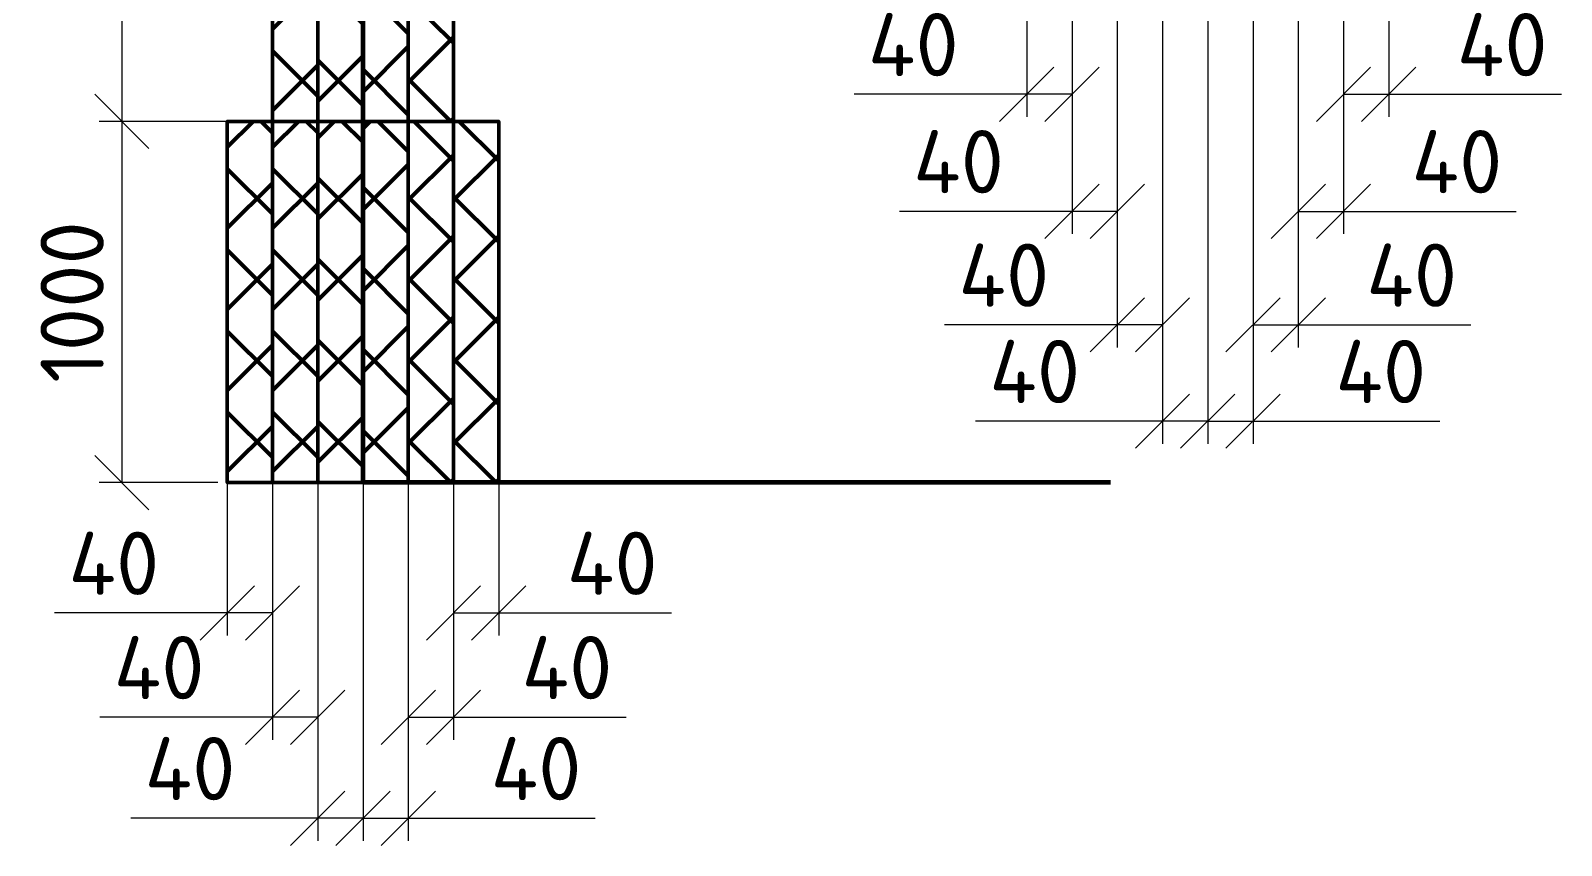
# Model space of a CAD drawing. Header units: millimetres. Extents: x 1990 to 7549, y 397 to 3825.
# Drawn here: x 5598.7 to 5683.4, y 1689.9 to 1735 of the extents above; entities that cross this region are included whole.
import ezdxf

# ---------------------------------------------------------------- set-up
doc = ezdxf.new("R2010")
doc.units = ezdxf.units.MM
doc.layers.add('12  Размер', color=7, linetype='Continuous', lineweight=20)
doc.layers.add('линии', color=250, linetype='Continuous', lineweight=50)
doc.styles.add('-ISOCPEUR-', font='isocpeur.TTF')
doc.styles.add('GOST', font='gost.shx', dxfattribs={"oblique": 15})
doc.dimstyles.new('М 1 к 20', dxfattribs={"dimtxt": 3.5, "dimasz": 3, "dimexe": 1.25, "dimexo": 0, "dimgap": 1, "dimtad": 1, "dimdec": 0, "dimlfac": 20, "dimzin": 0, "dimdsep": 46, "dimtxsty": 'GOST', "dimblk": 'OBLIQUE', "dimcen": 5, "dimclrd": 256, "dimclre": 256, "dimclrt": 256, "dimazin": 2, "dimtfac": 1, "dimtdec": 0, "dimtmove": 0, "dimatfit": 3, "dimldrblk": 'NONE', "dimfxl": 1.25, "dimtolj": 1, "dimtzin": 0, "dimlwd": -1, "dimlwe": -1, "dimarcsym": 2})
pattern_1 = [(45, (-1633.8383, 7962.5247), (-2.245064, 2.245064), []), (135, (-1633.8383, 7962.5247), (-2.245064, -2.245064), [])]
pattern_2 = [(45, (-1631.335, 7962.5247), (-2.245064, 2.245064), []), (135, (-1631.335, 7962.5247), (-2.245064, -2.245064), [])]

# ---------------------------------------------------------------- blocks, each defined once
blk = doc.blocks.new('_Oblique')
at = {"color": 0, "linetype": 'ByBlock', "lineweight": -2}
blk.add_line((-0.5, -0.5), (0.5, 0.5), dxfattribs=at)
blk = doc.blocks.new('*D91')
at = {"layer": '12  Размер', "transparency": 16777216}
for p, q in [((5609.082, 1730.011), (5602.513, 1730.011)), ((5603.763, 1730.011), (5603.763, 1710.011)), ((5609.082, 1710.011), (5602.513, 1710.011))]:
    blk.add_line(p, q, dxfattribs=at)
at = {"layer": 'Defpoints', "color": 0, "linetype": 'ByBlock', "lineweight": 35, "transparency": 16777216}
for p in [(5609.082, 1730.011), (5603.763, 1710.011), (5609.082, 1710.011)]:
    blk.add_point(p, dxfattribs=at)
at = {"layer": '12  Размер', "linetype": 'ByBlock', "transparency": 16777216, "xscale": 3, "yscale": 3, "zscale": 3}
for p, rotation in [((5603.763, 1730.011), 90), ((5603.763, 1710.011), 270)]:
    blk.add_blockref('_Oblique', p, dxfattribs=dict(at, rotation=rotation))
at = {"layer": '12  Размер', "linetype": 'ByBlock', "transparency": 16777216, "insert": (5601.013, 1720.011), "char_height": 3.5, "attachment_point": 5, "rotation": 90, "style": '-ISOCPEUR-'}
blk.add_mtext('\\A1;1000', dxfattribs=at)
blk = doc.blocks.new('_None')
blk = doc.blocks.new('*D92')
at = {"layer": '12  Размер', "transparency": 16777216}
for p, q in [((5614.088, 1750.011), (5602.513, 1750.011)), ((5603.763, 1750.011), (5603.763, 1730.011)), ((5611.585, 1730.011), (5602.513, 1730.011))]:
    blk.add_line(p, q, dxfattribs=at)
at = {"layer": 'Defpoints', "color": 0, "linetype": 'ByBlock', "lineweight": 35, "transparency": 16777216}
for p in [(5614.088, 1750.011), (5603.763, 1730.011), (5611.585, 1730.011)]:
    blk.add_point(p, dxfattribs=at)
at = {"layer": '12  Размер', "linetype": 'ByBlock', "transparency": 16777216, "xscale": 3, "yscale": 3, "zscale": 3}
for p, rotation in [((5603.763, 1750.011), 90), ((5603.763, 1730.011), 270)]:
    blk.add_blockref('_Oblique', p, dxfattribs=dict(at, rotation=rotation))
at = {"layer": '12  Размер', "linetype": 'ByBlock', "transparency": 16777216, "insert": (5601.013, 1740.011), "char_height": 3.5, "attachment_point": 5, "rotation": 90, "style": '-ISOCPEUR-'}
blk.add_mtext('\\A1;1000', dxfattribs=at)
blk = doc.blocks.new('*D103')
at = {"layer": '12  Размер', "transparency": 16777216}
for p, q in [((5612.099, 1710.011), (5612.099, 1695.772)), ((5614.602, 1710.011), (5614.602, 1695.772)), ((5612.099, 1697.022), (5602.549, 1697.022)), ((5614.602, 1697.022), (5612.099, 1697.022))]:
    blk.add_line(p, q, dxfattribs=at)
at = {"layer": 'Defpoints', "color": 0, "linetype": 'ByBlock', "lineweight": 35, "transparency": 16777216}
for p in [(5612.099, 1710.011), (5614.602, 1710.011), (5612.099, 1697.022)]:
    blk.add_point(p, dxfattribs=at)
at = {"layer": '12  Размер', "linetype": 'ByBlock', "transparency": 16777216, "xscale": 3, "yscale": 3, "zscale": 3, "rotation": 180}
blk.add_blockref('_Oblique', (5612.099, 1697.022), dxfattribs=at)
at = {"layer": '12  Размер', "linetype": 'ByBlock', "transparency": 16777216, "xscale": 3, "yscale": 3, "zscale": 3}
blk.add_blockref('_Oblique', (5614.602, 1697.022), dxfattribs=at)
at = {"layer": '12  Размер', "linetype": 'ByBlock', "transparency": 16777216, "insert": (5605.824, 1699.772), "char_height": 3.5, "attachment_point": 5, "style": '-ISOCPEUR-'}
blk.add_mtext('\\A1;40', dxfattribs=at)
blk = doc.blocks.new('*D104')
at = {"layer": '12  Размер', "transparency": 16777216}
for p, q in [((5609.596, 1710.011), (5609.596, 1701.547)), ((5612.099, 1710.011), (5612.099, 1701.547)), ((5609.596, 1702.797), (5600.046, 1702.797)), ((5612.099, 1702.797), (5609.596, 1702.797))]:
    blk.add_line(p, q, dxfattribs=at)
at = {"layer": 'Defpoints', "color": 0, "linetype": 'ByBlock', "lineweight": 35, "transparency": 16777216}
for p in [(5609.596, 1710.011), (5612.099, 1710.011), (5609.596, 1702.797)]:
    blk.add_point(p, dxfattribs=at)
at = {"layer": '12  Размер', "linetype": 'ByBlock', "transparency": 16777216, "xscale": 3, "yscale": 3, "zscale": 3, "rotation": 180}
blk.add_blockref('_Oblique', (5609.596, 1702.797), dxfattribs=at)
at = {"layer": '12  Размер', "linetype": 'ByBlock', "transparency": 16777216, "xscale": 3, "yscale": 3, "zscale": 3}
blk.add_blockref('_Oblique', (5612.099, 1702.797), dxfattribs=at)
at = {"layer": '12  Размер', "linetype": 'ByBlock', "transparency": 16777216, "insert": (5603.321, 1705.547), "char_height": 3.5, "attachment_point": 5, "style": '-ISOCPEUR-'}
blk.add_mtext('\\A1;40', dxfattribs=at)
blk = doc.blocks.new('*D105')
at = {"layer": '12  Размер', "transparency": 16777216}
for p, q in [((5614.602, 1710.011), (5614.602, 1690.181)), ((5617.105, 1710.011), (5617.105, 1690.181)), ((5614.602, 1691.431), (5604.259, 1691.431)), ((5617.105, 1691.431), (5614.602, 1691.431))]:
    blk.add_line(p, q, dxfattribs=at)
at = {"layer": 'Defpoints', "color": 0, "linetype": 'ByBlock', "lineweight": 35, "transparency": 16777216}
for p in [(5614.602, 1710.011), (5617.105, 1710.011), (5617.105, 1691.431)]:
    blk.add_point(p, dxfattribs=at)
at = {"layer": '12  Размер', "linetype": 'ByBlock', "transparency": 16777216, "xscale": 3, "yscale": 3, "zscale": 3, "rotation": 180}
blk.add_blockref('_Oblique', (5614.602, 1691.431), dxfattribs=at)
at = {"layer": '12  Размер', "linetype": 'ByBlock', "transparency": 16777216, "xscale": 3, "yscale": 3, "zscale": 3}
blk.add_blockref('_Oblique', (5617.105, 1691.431), dxfattribs=at)
at = {"layer": '12  Размер', "linetype": 'ByBlock', "transparency": 16777216, "insert": (5607.534, 1694.181), "char_height": 3.5, "attachment_point": 5, "style": '-ISOCPEUR-'}
blk.add_mtext('\\A1;40', dxfattribs=at)
blk = doc.blocks.new('*D155')
at = {"layer": '12  Размер', "transparency": 16777216}
for p, q in [((5666.339, 1749.859), (5666.339, 1717.495)), ((5668.842, 1734.336), (5668.842, 1717.495)), ((5666.339, 1718.745), (5668.842, 1718.745)), ((5668.842, 1718.745), (5678.392, 1718.745))]:
    blk.add_line(p, q, dxfattribs=at)
at = {"layer": 'Defpoints', "color": 0, "linetype": 'ByBlock', "lineweight": 35, "transparency": 16777216}
for p in [(5666.339, 1749.859), (5668.842, 1734.336), (5668.842, 1718.745)]:
    blk.add_point(p, dxfattribs=at)
at = {"layer": '12  Размер', "linetype": 'ByBlock', "transparency": 16777216, "xscale": 3, "yscale": 3, "zscale": 3, "rotation": 180}
blk.add_blockref('_Oblique', (5666.339, 1718.745), dxfattribs=at)
at = {"layer": '12  Размер', "linetype": 'ByBlock', "transparency": 16777216, "xscale": 3, "yscale": 3, "zscale": 3}
blk.add_blockref('_Oblique', (5668.842, 1718.745), dxfattribs=at)
at = {"layer": '12  Размер', "linetype": 'ByBlock', "transparency": 16777216, "insert": (5675.117, 1721.495), "char_height": 3.5, "attachment_point": 5, "style": '-ISOCPEUR-'}
blk.add_mtext('\\A1;40', dxfattribs=at)
blk = doc.blocks.new('*D156')
at = {"layer": '12  Размер', "transparency": 16777216}
for p, q in [((5668.842, 1749.859), (5668.842, 1723.779)), ((5671.345, 1734.336), (5671.345, 1723.779)), ((5668.842, 1725.029), (5671.345, 1725.029)), ((5671.345, 1725.029), (5680.895, 1725.029))]:
    blk.add_line(p, q, dxfattribs=at)
at = {"layer": 'Defpoints', "color": 0, "linetype": 'ByBlock', "lineweight": 35, "transparency": 16777216}
for p in [(5668.842, 1749.859), (5671.345, 1734.336), (5671.345, 1725.029)]:
    blk.add_point(p, dxfattribs=at)
at = {"layer": '12  Размер', "linetype": 'ByBlock', "transparency": 16777216, "xscale": 3, "yscale": 3, "zscale": 3, "rotation": 180}
blk.add_blockref('_Oblique', (5668.842, 1725.029), dxfattribs=at)
at = {"layer": '12  Размер', "linetype": 'ByBlock', "transparency": 16777216, "xscale": 3, "yscale": 3, "zscale": 3}
blk.add_blockref('_Oblique', (5671.345, 1725.029), dxfattribs=at)
at = {"layer": '12  Размер', "linetype": 'ByBlock', "transparency": 16777216, "insert": (5677.62, 1727.779), "char_height": 3.5, "attachment_point": 5, "style": '-ISOCPEUR-'}
blk.add_mtext('\\A1;40', dxfattribs=at)
blk = doc.blocks.new('*D157')
at = {"layer": '12  Размер', "transparency": 16777216}
for p, q in [((5671.345, 1749.859), (5671.345, 1730.259)), ((5673.849, 1749.859), (5673.849, 1730.259)), ((5671.345, 1731.509), (5673.849, 1731.509)), ((5673.849, 1731.509), (5683.399, 1731.509))]:
    blk.add_line(p, q, dxfattribs=at)
at = {"layer": 'Defpoints', "color": 0, "linetype": 'ByBlock', "lineweight": 35, "transparency": 16777216}
for p in [(5671.345, 1749.859), (5673.849, 1749.859), (5671.345, 1731.509)]:
    blk.add_point(p, dxfattribs=at)
at = {"layer": '12  Размер', "linetype": 'ByBlock', "transparency": 16777216, "xscale": 3, "yscale": 3, "zscale": 3, "rotation": 180}
blk.add_blockref('_Oblique', (5671.345, 1731.509), dxfattribs=at)
at = {"layer": '12  Размер', "linetype": 'ByBlock', "transparency": 16777216, "xscale": 3, "yscale": 3, "zscale": 3}
blk.add_blockref('_Oblique', (5673.849, 1731.509), dxfattribs=at)
at = {"layer": '12  Размер', "linetype": 'ByBlock', "transparency": 16777216, "insert": (5680.124, 1734.259), "char_height": 3.5, "attachment_point": 5, "style": '-ISOCPEUR-'}
blk.add_mtext('\\A1;40', dxfattribs=at)
blk = doc.blocks.new('*D160')
at = {"layer": '12  Размер', "transparency": 16777216}
for p, q in [((5663.836, 1749.859), (5663.836, 1712.163)), ((5666.339, 1749.859), (5666.339, 1712.163)), ((5663.836, 1713.413), (5666.339, 1713.413)), ((5666.339, 1713.413), (5676.683, 1713.413))]:
    blk.add_line(p, q, dxfattribs=at)
at = {"layer": 'Defpoints', "color": 0, "linetype": 'ByBlock', "lineweight": 35, "transparency": 16777216}
for p in [(5663.836, 1749.859), (5666.339, 1749.859), (5663.836, 1713.413)]:
    blk.add_point(p, dxfattribs=at)
at = {"layer": '12  Размер', "linetype": 'ByBlock', "transparency": 16777216, "xscale": 3, "yscale": 3, "zscale": 3, "rotation": 180}
blk.add_blockref('_Oblique', (5663.836, 1713.413), dxfattribs=at)
at = {"layer": '12  Размер', "linetype": 'ByBlock', "transparency": 16777216, "xscale": 3, "yscale": 3, "zscale": 3}
blk.add_blockref('_Oblique', (5666.339, 1713.413), dxfattribs=at)
at = {"layer": '12  Размер', "linetype": 'ByBlock', "transparency": 16777216, "insert": (5673.408, 1716.163), "char_height": 3.5, "attachment_point": 5, "style": '-ISOCPEUR-'}
blk.add_mtext('\\A1;40', dxfattribs=at)
blk = doc.blocks.new('*D149')
at = {"layer": '12  Размер', "transparency": 16777216}
for p, q in [((5661.333, 1749.859), (5661.333, 1717.495)), ((5658.83, 1734.336), (5658.83, 1717.495)), ((5658.83, 1718.745), (5649.28, 1718.745)), ((5661.333, 1718.745), (5658.83, 1718.745))]:
    blk.add_line(p, q, dxfattribs=at)
at = {"layer": 'Defpoints', "color": 0, "linetype": 'ByBlock', "lineweight": 35, "transparency": 16777216}
for p in [(5661.333, 1749.859), (5658.83, 1734.336), (5658.83, 1718.745)]:
    blk.add_point(p, dxfattribs=at)
at = {"layer": '12  Размер', "linetype": 'ByBlock', "transparency": 16777216, "xscale": 3, "yscale": 3, "zscale": 3, "rotation": 180}
blk.add_blockref('_Oblique', (5658.83, 1718.745), dxfattribs=at)
at = {"layer": '12  Размер', "linetype": 'ByBlock', "transparency": 16777216, "xscale": 3, "yscale": 3, "zscale": 3}
blk.add_blockref('_Oblique', (5661.333, 1718.745), dxfattribs=at)
at = {"layer": '12  Размер', "linetype": 'ByBlock', "transparency": 16777216, "insert": (5652.555, 1721.495), "char_height": 3.5, "attachment_point": 5, "style": '-ISOCPEUR-'}
blk.add_mtext('\\A1;40', dxfattribs=at)
blk = doc.blocks.new('*D150')
at = {"layer": '12  Размер', "transparency": 16777216}
for p, q in [((5658.83, 1749.859), (5658.83, 1723.779)), ((5656.326, 1734.336), (5656.326, 1723.779)), ((5656.326, 1725.029), (5646.776, 1725.029)), ((5658.83, 1725.029), (5656.326, 1725.029))]:
    blk.add_line(p, q, dxfattribs=at)
at = {"layer": 'Defpoints', "color": 0, "linetype": 'ByBlock', "lineweight": 35, "transparency": 16777216}
for p in [(5658.83, 1749.859), (5656.326, 1734.336), (5656.326, 1725.029)]:
    blk.add_point(p, dxfattribs=at)
at = {"layer": '12  Размер', "linetype": 'ByBlock', "transparency": 16777216, "xscale": 3, "yscale": 3, "zscale": 3, "rotation": 180}
blk.add_blockref('_Oblique', (5656.326, 1725.029), dxfattribs=at)
at = {"layer": '12  Размер', "linetype": 'ByBlock', "transparency": 16777216, "xscale": 3, "yscale": 3, "zscale": 3}
blk.add_blockref('_Oblique', (5658.83, 1725.029), dxfattribs=at)
at = {"layer": '12  Размер', "linetype": 'ByBlock', "transparency": 16777216, "insert": (5650.051, 1727.779), "char_height": 3.5, "attachment_point": 5, "style": '-ISOCPEUR-'}
blk.add_mtext('\\A1;40', dxfattribs=at)
blk = doc.blocks.new('*D151')
at = {"layer": '12  Размер', "transparency": 16777216}
for p, q in [((5653.823, 1749.859), (5653.823, 1730.259)), ((5656.326, 1749.859), (5656.326, 1730.259)), ((5653.823, 1731.509), (5644.273, 1731.509)), ((5656.326, 1731.509), (5653.823, 1731.509))]:
    blk.add_line(p, q, dxfattribs=at)
at = {"layer": 'Defpoints', "color": 0, "linetype": 'ByBlock', "lineweight": 35, "transparency": 16777216}
for p in [(5653.823, 1749.859), (5656.326, 1749.859), (5656.326, 1731.509)]:
    blk.add_point(p, dxfattribs=at)
at = {"layer": '12  Размер', "linetype": 'ByBlock', "transparency": 16777216, "xscale": 3, "yscale": 3, "zscale": 3, "rotation": 180}
blk.add_blockref('_Oblique', (5653.823, 1731.509), dxfattribs=at)
at = {"layer": '12  Размер', "linetype": 'ByBlock', "transparency": 16777216, "xscale": 3, "yscale": 3, "zscale": 3}
blk.add_blockref('_Oblique', (5656.326, 1731.509), dxfattribs=at)
at = {"layer": '12  Размер', "linetype": 'ByBlock', "transparency": 16777216, "insert": (5647.548, 1734.259), "char_height": 3.5, "attachment_point": 5, "style": '-ISOCPEUR-'}
blk.add_mtext('\\A1;40', dxfattribs=at)
blk = doc.blocks.new('*D154')
at = {"layer": '12  Размер', "transparency": 16777216}
for p, q in [((5661.333, 1749.859), (5661.333, 1712.163)), ((5663.836, 1749.859), (5663.836, 1712.163)), ((5661.333, 1713.413), (5650.989, 1713.413)), ((5663.836, 1713.413), (5661.333, 1713.413))]:
    blk.add_line(p, q, dxfattribs=at)
at = {"layer": 'Defpoints', "color": 0, "linetype": 'ByBlock', "lineweight": 35, "transparency": 16777216}
for p in [(5661.333, 1749.859), (5663.836, 1749.859), (5663.836, 1713.413)]:
    blk.add_point(p, dxfattribs=at)
at = {"layer": '12  Размер', "linetype": 'ByBlock', "transparency": 16777216, "xscale": 3, "yscale": 3, "zscale": 3, "rotation": 180}
blk.add_blockref('_Oblique', (5661.333, 1713.413), dxfattribs=at)
at = {"layer": '12  Размер', "linetype": 'ByBlock', "transparency": 16777216, "xscale": 3, "yscale": 3, "zscale": 3}
blk.add_blockref('_Oblique', (5663.836, 1713.413), dxfattribs=at)
at = {"layer": '12  Размер', "linetype": 'ByBlock', "transparency": 16777216, "insert": (5654.264, 1716.163), "char_height": 3.5, "attachment_point": 5, "style": '-ISOCPEUR-'}
blk.add_mtext('\\A1;40', dxfattribs=at)
blk = doc.blocks.new('*D174')
at = {"layer": '12  Размер', "transparency": 16777216}
for p, q in [((5619.609, 1710.011), (5619.609, 1695.772)), ((5622.112, 1710.011), (5622.112, 1695.772)), ((5619.609, 1697.022), (5622.112, 1697.022)), ((5622.112, 1697.022), (5631.662, 1697.022))]:
    blk.add_line(p, q, dxfattribs=at)
at = {"layer": 'Defpoints', "color": 0, "linetype": 'ByBlock', "lineweight": 35, "transparency": 16777216}
for p in [(5619.609, 1710.011), (5622.112, 1710.011), (5622.112, 1697.022)]:
    blk.add_point(p, dxfattribs=at)
at = {"layer": '12  Размер', "linetype": 'ByBlock', "transparency": 16777216, "xscale": 3, "yscale": 3, "zscale": 3, "rotation": 180}
blk.add_blockref('_Oblique', (5619.609, 1697.022), dxfattribs=at)
at = {"layer": '12  Размер', "linetype": 'ByBlock', "transparency": 16777216, "xscale": 3, "yscale": 3, "zscale": 3}
blk.add_blockref('_Oblique', (5622.112, 1697.022), dxfattribs=at)
at = {"layer": '12  Размер', "linetype": 'ByBlock', "transparency": 16777216, "insert": (5628.387, 1699.772), "char_height": 3.5, "attachment_point": 5, "style": '-ISOCPEUR-'}
blk.add_mtext('\\A1;40', dxfattribs=at)
blk = doc.blocks.new('*D175')
at = {"layer": '12  Размер', "transparency": 16777216}
for p, q in [((5622.112, 1710.011), (5622.112, 1701.547)), ((5624.615, 1710.011), (5624.615, 1701.547)), ((5622.112, 1702.797), (5624.615, 1702.797)), ((5624.615, 1702.797), (5634.165, 1702.797))]:
    blk.add_line(p, q, dxfattribs=at)
at = {"layer": 'Defpoints', "color": 0, "linetype": 'ByBlock', "lineweight": 35, "transparency": 16777216}
for p in [(5622.112, 1710.011), (5624.615, 1710.011), (5624.615, 1702.797)]:
    blk.add_point(p, dxfattribs=at)
at = {"layer": '12  Размер', "linetype": 'ByBlock', "transparency": 16777216, "xscale": 3, "yscale": 3, "zscale": 3, "rotation": 180}
blk.add_blockref('_Oblique', (5622.112, 1702.797), dxfattribs=at)
at = {"layer": '12  Размер', "linetype": 'ByBlock', "transparency": 16777216, "xscale": 3, "yscale": 3, "zscale": 3}
blk.add_blockref('_Oblique', (5624.615, 1702.797), dxfattribs=at)
at = {"layer": '12  Размер', "linetype": 'ByBlock', "transparency": 16777216, "insert": (5630.89, 1705.547), "char_height": 3.5, "attachment_point": 5, "style": '-ISOCPEUR-'}
blk.add_mtext('\\A1;40', dxfattribs=at)
blk = doc.blocks.new('*D176')
at = {"layer": '12  Размер', "transparency": 16777216}
for p, q in [((5617.105, 1710.011), (5617.105, 1690.181)), ((5619.609, 1710.011), (5619.609, 1690.181)), ((5617.105, 1691.431), (5619.609, 1691.431)), ((5619.609, 1691.431), (5629.952, 1691.431))]:
    blk.add_line(p, q, dxfattribs=at)
at = {"layer": 'Defpoints', "color": 0, "linetype": 'ByBlock', "lineweight": 35, "transparency": 16777216}
for p in [(5617.105, 1710.011), (5619.609, 1710.011), (5617.105, 1691.431)]:
    blk.add_point(p, dxfattribs=at)
at = {"layer": '12  Размер', "linetype": 'ByBlock', "transparency": 16777216, "xscale": 3, "yscale": 3, "zscale": 3, "rotation": 180}
blk.add_blockref('_Oblique', (5617.105, 1691.431), dxfattribs=at)
at = {"layer": '12  Размер', "linetype": 'ByBlock', "transparency": 16777216, "xscale": 3, "yscale": 3, "zscale": 3}
blk.add_blockref('_Oblique', (5619.609, 1691.431), dxfattribs=at)
at = {"layer": '12  Размер', "linetype": 'ByBlock', "transparency": 16777216, "insert": (5626.677, 1694.181), "char_height": 3.5, "attachment_point": 5, "style": '-ISOCPEUR-'}
blk.add_mtext('\\A1;40', dxfattribs=at)

msp = doc.modelspace()

# ---------------------------------------------------------------- hatches: boundary and pattern name
at = {"layer": 'линии', "lineweight": 50, "true_color": 0x000000}
h = msp.add_hatch(dxfattribs=at)
h.set_pattern_fill('ANSI37', color=18)
h.set_pattern_definition([(45, (-1628.832, 7982.5247), (-2.245064, 2.245064), []), (135, (-1628.832, 7982.5247), (-2.245064, -2.245064), [])])
h.paths.add_polyline_path([(5612.099, 1750.011), (5614.602, 1750.011), (5614.602, 1730.011), (5612.099, 1730.011)])
h = msp.add_hatch(dxfattribs=at)
h.set_pattern_fill('ANSI37', color=18)
h.set_pattern_definition([(45, (-1631.335, 7982.5247), (-2.245064, 2.245064), []), (135, (-1631.335, 7982.5247), (-2.245064, -2.245064), [])])
h.paths.add_polyline_path([(5614.602, 1750.011), (5617.105, 1750.011), (5617.105, 1730.011), (5614.602, 1730.011)])
h = msp.add_hatch(dxfattribs=at)
h.set_pattern_fill('ANSI37', color=18)
h.set_pattern_definition([(45, (-1633.8383, 7982.5247), (-2.245064, 2.245064), []), (135, (-1633.8383, 7982.5247), (-2.245064, -2.245064), [])])
h.paths.add_polyline_path([(5617.105, 1750.011), (5619.609, 1750.011), (5619.609, 1730.011), (5617.105, 1730.011)])
h = msp.add_hatch(dxfattribs=at)
h.set_pattern_fill('ANSI37', color=18)
h.set_pattern_definition([(45, (-1636.3415, 7982.5247), (-2.245064, 2.245064), []), (135, (-1636.3415, 7982.5247), (-2.245064, -2.245064), [])])
h.paths.add_polyline_path([(5619.609, 1750.011), (5622.112, 1750.011), (5622.112, 1730.011), (5619.609, 1730.011)])
h = msp.add_hatch(dxfattribs=at)
h.set_pattern_fill('ANSI37', color=18)
h.set_pattern_definition(pattern_2)
h.paths.add_polyline_path([(5609.596, 1730.011), (5612.099, 1730.011), (5612.099, 1710.011), (5609.596, 1710.011)])
h = msp.add_hatch(dxfattribs=at)
h.set_pattern_fill('ANSI37', color=18)
h.set_pattern_definition([(45, (-1628.832, 7962.5247), (-2.245064, 2.245064), []), (135, (-1628.832, 7962.5247), (-2.245064, -2.245064), [])])
h.paths.add_polyline_path([(5612.099, 1730.011), (5614.602, 1730.011), (5614.602, 1710.011), (5612.099, 1710.011)])
h = msp.add_hatch(dxfattribs=at)
h.set_pattern_fill('ANSI37', color=18)
h.set_pattern_definition(pattern_2)
h.paths.add_polyline_path([(5614.602, 1730.011), (5617.105, 1730.011), (5617.105, 1710.011), (5614.602, 1710.011)])
h = msp.add_hatch(dxfattribs=at)
h.set_pattern_fill('ANSI37', color=18)
h.set_pattern_definition(pattern_1)
h.paths.add_polyline_path([(5617.105, 1730.011), (5619.609, 1730.011), (5619.609, 1710.011), (5617.105, 1710.011)])
h = msp.add_hatch(dxfattribs=at)
h.set_pattern_fill('ANSI37', color=18)
h.set_pattern_definition([(45, (-1636.3415, 7962.5247), (-2.245064, 2.245064), []), (135, (-1636.3415, 7962.5247), (-2.245064, -2.245064), [])])
h.paths.add_polyline_path([(5619.609, 1730.011), (5622.112, 1730.011), (5622.112, 1710.011), (5619.609, 1710.011)])
h = msp.add_hatch(dxfattribs=at)
h.set_pattern_fill('ANSI37', color=18)
h.set_pattern_definition(pattern_1)
h.paths.add_polyline_path([(5622.112, 1730.011), (5624.615, 1730.011), (5624.615, 1710.011), (5622.112, 1710.011)])

# ---------------------------------------------------------------- linework, layer by layer
at = {"lineweight": 60}
for p, q in [((5617.105, 1710.011), (5617.105, 1770.011)), ((5658.455, 1710.011), (5617.105, 1710.011))]:
    msp.add_line(p, q, dxfattribs=at)
for p, q in [((5614.602, 1750.011), (5614.602, 1730.011)), ((5609.596, 1730.011), (5609.596, 1710.011)), ((5612.099, 1730.011), (5612.099, 1710.011)), ((5614.602, 1730.011), (5614.602, 1710.011))]:
    msp.add_line(p, q)
at = {"layer": 'линии', "color": 18, "lineweight": 50, "true_color": 0x000000}
for points in [[(5614.602, 1730.011), (5612.099, 1730.011), (5612.099, 1750.011), (5614.602, 1750.011)], [(5617.105, 1730.011), (5614.602, 1730.011), (5614.602, 1750.011), (5617.105, 1750.011)], [(5619.609, 1730.011), (5617.105, 1730.011), (5617.105, 1750.011), (5619.609, 1750.011)], [(5622.112, 1730.011), (5619.609, 1730.011), (5619.609, 1750.011), (5622.112, 1750.011)], [(5612.099, 1710.011), (5609.596, 1710.011), (5609.596, 1730.011), (5612.099, 1730.011)], [(5614.602, 1710.011), (5612.099, 1710.011), (5612.099, 1730.011), (5614.602, 1730.011)], [(5617.105, 1710.011), (5614.602, 1710.011), (5614.602, 1730.011), (5617.105, 1730.011)], [(5619.609, 1710.011), (5617.105, 1710.011), (5617.105, 1730.011), (5619.609, 1730.011)], [(5622.112, 1710.011), (5619.609, 1710.011), (5619.609, 1730.011), (5622.112, 1730.011)], [(5624.615, 1710.011), (5622.112, 1710.011), (5622.112, 1730.011), (5624.615, 1730.011)]]:
    msp.add_lwpolyline(points, close=True, dxfattribs=at)

# ---------------------------------------------------------------- dimensions: what is measured, and where the dimension line sits
at = {"layer": '12  Размер', "linetype": 'ByBlock'}
for base, p1, p2, angle, text, picture, middle in [((5603.763, 1730.011), (5614.088, 1750.011), (5611.585, 1730.011), 90, '1000', '*D92', (5601.013, 1740.011)), ((5656.326, 1725.029), (5658.83, 1749.859), (5656.326, 1734.336), 180, '40', '*D150', (5650.051, 1727.779)), ((5668.842, 1718.745), (5666.339, 1749.859), (5668.842, 1734.336), 180, '40', '*D155', (5675.117, 1721.495)), ((5603.763, 1710.011), (5609.082, 1730.011), (5609.082, 1710.011), 90, '1000', '*D91', (5601.013, 1720.011)), ((5609.596, 1702.797), (5612.099, 1710.011), (5609.596, 1710.011), 180, '40', '*D104', (5603.321, 1705.547)), ((5622.112, 1697.022), (5619.609, 1710.011), (5622.112, 1710.011), 180, '40', '*D174', (5628.387, 1699.772))]:
    dim = msp.add_linear_dim(base=base, p1=p1, p2=p2, angle=angle, text=text, dimstyle='М 1 к 20', override={"dimtxsty": '-ISOCPEUR-'}, dxfattribs=at)
    dim.commit()
    dim.dimension.update_dxf_attribs({"geometry": picture, "text_midpoint": middle})
for base, p1, p2, angle, picture, middle, dimtype in [((5656.326, 1731.509), (5653.823, 1749.859), (5656.326, 1749.859), 180, '*D151', (5647.548, 1731.509), 160), ((5663.836, 1713.413), (5661.333, 1749.859), (5663.836, 1749.859), 0, '*D154', (5654.264, 1713.413), 161), ((5663.836, 1713.413), (5666.339, 1749.859), (5663.836, 1749.859), 180, '*D160', (5673.408, 1713.413), 161), ((5617.105, 1691.431), (5614.602, 1710.011), (5617.105, 1710.011), 0, '*D105', (5607.534, 1691.431), 161), ((5617.105, 1691.431), (5619.609, 1710.011), (5617.105, 1710.011), 180, '*D176', (5626.677, 1691.431), 161)]:
    dim = msp.add_linear_dim(base=base, p1=p1, p2=p2, angle=angle, text='40', dimstyle='М 1 к 20', override={"dimtxsty": '-ISOCPEUR-'}, dxfattribs=at)
    dim.commit()
    dim.dimension.update_dxf_attribs({"geometry": picture, "text_midpoint": middle, "dimtype": dimtype})
for base, p1, p2, picture, middle in [((5658.83, 1718.745), (5661.333, 1749.859), (5658.83, 1734.336), '*D149', (5652.555, 1721.495)), ((5671.345, 1725.029), (5668.842, 1749.859), (5671.345, 1734.336), '*D156', (5677.62, 1727.779)), ((5612.099, 1697.022), (5614.602, 1710.011), (5612.099, 1710.011), '*D103', (5605.824, 1699.772)), ((5624.615, 1702.797), (5622.112, 1710.011), (5624.615, 1710.011), '*D175', (5630.89, 1705.547))]:
    dim = msp.add_linear_dim(base=base, p1=p1, p2=p2, text='40', dimstyle='М 1 к 20', override={"dimtxsty": '-ISOCPEUR-'}, dxfattribs=at)
    dim.commit()
    dim.dimension.update_dxf_attribs({"geometry": picture, "text_midpoint": middle})
dim = msp.add_linear_dim(base=(5671.345, 1731.509), p1=(5673.849, 1749.859), p2=(5671.345, 1749.859), text='40', dimstyle='М 1 к 20', override={"dimtxsty": '-ISOCPEUR-'}, dxfattribs=at)
dim.commit()
dim.dimension.update_dxf_attribs({"geometry": '*D157', "text_midpoint": (5680.124, 1731.509), "dimtype": 160})

doc.saveas('drawing.dxf')
